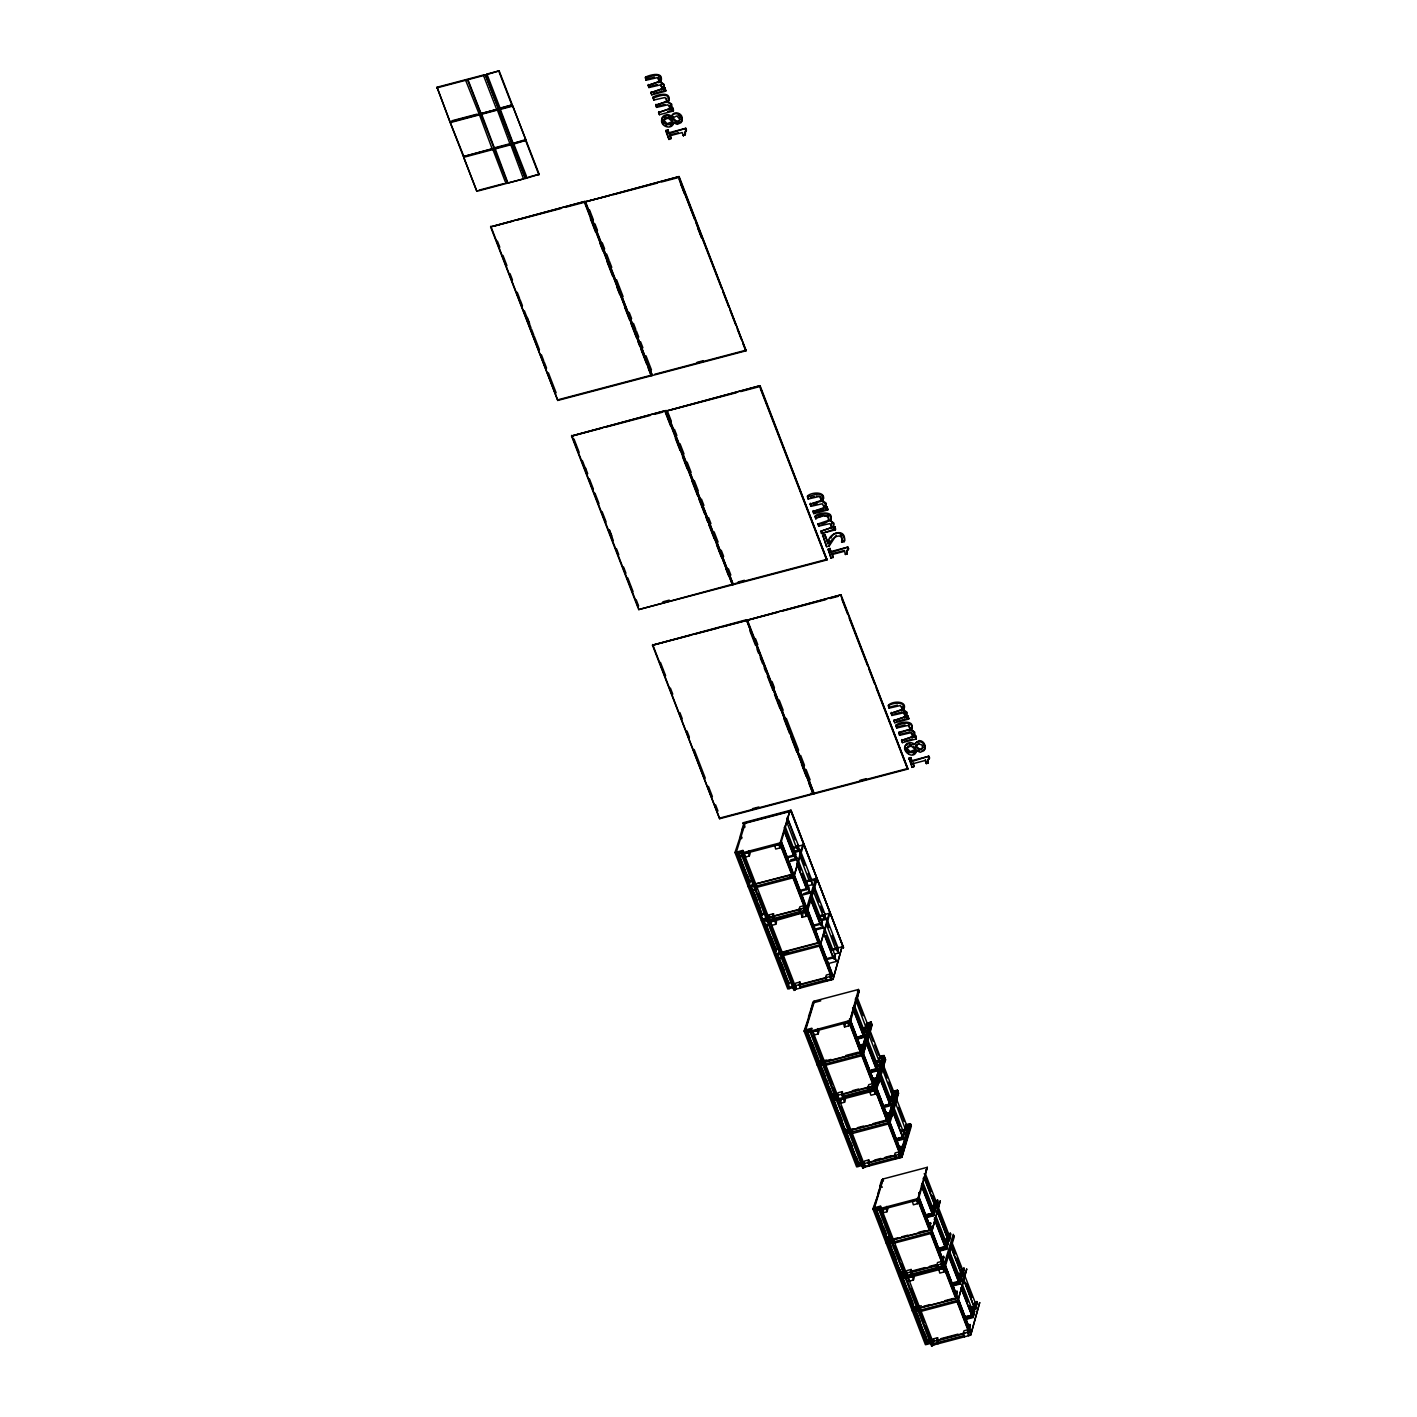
<?xml version="1.0" encoding="UTF-8"?>
<svg xmlns="http://www.w3.org/2000/svg" width="1417" height="1417" viewBox="0 0 1417 1417"><rect width="100%" height="100%" fill="white"/><g stroke="black" fill="none" stroke-linecap="round" stroke-linejoin="round"><path stroke-width="1.5" d="M494.94 147.97L463.412 156.596L511.998 143.79L498.873 109.676L450.269 122.606L463.412 156.596M500.183 108.383L487.023 74.339L486.208 74.764L499.138 70.85L486.651 74.145M527.053 177.798L513.627 143.542M742.065 830.362L743.199 828.91L742.154 829.317M808.646 1017.495L804.077 1031.062L830.203 1098.582L836.615 1096.953M811.321 1008.975L811.604 1007.611M877.92 1195.239C876.946 1193.822 881.657 1184.807 880.063 1185.692M671.747 107.196L670.967 104.185L667.814 102.485L669.161 99.172M914.727 735.122L913.965 732.111L911.096 729.489L914.797 732.235L914.443 736.132M659.118 80.751L657.329 77.652L646.081 80.22L645.532 77.138C649.269 75.101 663.28 71.009 661.19 80.255M666.805 100.607L665.016 97.49L653.768 100.058L653.202 96.976C656.957 94.939 670.95 90.847 668.877 100.093M821.187 499.546L819.398 496.446L808.151 499.014L807.584 495.915C812.348 491.433 828.343 491.522 822.197 501.441L825.916 504.169L825.349 508.207L827.174 506.879L825.349 508.207M821.506 497.792L820.514 501.476L810.134 504.151L810.985 506.33L822.232 503.761L824.003 506.914M902.115 708.677L900.326 705.577L889.079 708.146L888.512 705.064C893.348 700.335 909.236 700.884 903.143 710.572L906.295 712.255L906.774 716.276M909.785 728.533L908.828 724.672M661.934 88.12L660.977 84.205M669.603 107.958L669.798 105.443M824.34 505.143L823.366 508.738L812.968 511.466L813.801 513.645L827.741 509.961L827.174 506.879M830.947 518.888C831.212 510.315 818.813 515.363 814.988 516.691L815.82 518.852C829.317 509.518 835.286 524.627 817.822 524.007L818.654 526.168L829.901 523.599L831.673 526.752M904.932 716.046L905.109 713.53M911.875 728.019C912.158 719.446 899.742 724.494 895.916 725.823L896.748 728.001L907.996 725.415L909.838 727.7M912.601 735.901L910.83 732.731L899.582 735.317L899.033 732.217L909.413 729.525L898.75 733.138M662.076 118.514C658.657 126.467 673.11 131.25 673.766 121.862M824.907 534.616L827.9 543.986C827.546 532.03 847.171 527.035 844.284 541.631L841.645 542.339C843.859 530.064 829.264 538.07 829.211 546.006L826.607 546.696L822.781 535.165L824.907 534.616L828.183 543.065L829.53 540.355M916.746 749.788C914.886 762.895 896.819 748.211 908.527 743.677C914.78 746.334 914.071 743.27 919.084 740.613C922.485 740.383 925.142 743.659 925.23 746.865A5.721 5.083 16.9 0 1 924.345 749.628L921.9 751.187M663.776 88.35L664.13 84.453L660.428 81.725L663.847 85.374L663.28 89.413L665.104 88.084L663.28 89.413M671.463 108.188L671.817 104.291L668.098 101.563L668.771 100.324M833.515 526.982L833.869 523.086L830.167 520.358L833.586 524.007L833.037 528.045L834.861 526.717L833.037 528.045M483.534 75.136L485.446 74.959L498.589 108.967L449.986 121.88L437.021 87.234L483.817 74.924M449.986 121.88L437.021 87.234M450.269 122.606L463.625 155.941M467.504 79.795L480.682 113.697M498.589 108.967L485.446 74.959M463.696 157.305L476.856 191.313L525.459 178.4L512.299 144.392L463.696 157.305L476.856 191.313M480.93 114.511L494.126 148.395M498.873 109.676L511.998 143.79M499.138 70.85L512.281 104.858L499.369 108.755M494.356 149.228L507.552 183.112M525.725 139.575L512.564 105.567L500.13 108.843L513.184 143.383L525.725 139.575L512.564 105.567M512.299 144.392L525.424 178.507M525.99 140.283L513.043 144.304L526.203 178.294L539.151 174.273L525.99 140.283L513.184 143.383M490.619 226.879L584.583 201.497L651.554 375.718L557.784 400.444L490.619 226.879L584.583 201.497M585.15 201.94L679.133 176.558L746.104 350.778L652.316 375.505L585.15 201.94L679.133 176.558M586.532 201.373L609.452 195.723M646.081 80.22L645.532 77.138M648.083 85.374L658.728 81.761L648.083 85.374L648.915 87.535L660.163 84.967L661.987 87.269M648.915 87.535L648.348 84.453M650.899 92.69L661.58 89.023L650.899 92.69L651.749 94.85L665.671 91.184L665.104 88.084M557.784 400.444L490.813 226.224M651.749 94.85L651.182 91.768M653.768 100.058L653.202 96.976M655.752 105.212L666.415 101.599L655.752 105.212L656.602 107.373L667.832 104.805L669.674 107.107M656.602 107.373L656.036 104.291M658.586 112.528L669.267 108.861L658.586 112.528L659.419 114.688L673.358 111.022L672.792 107.94L670.967 109.268L672.792 107.94M659.419 114.688L658.87 111.606M571.547 436.011L665.512 410.629L732.483 584.849L638.713 609.593L571.547 436.011L665.512 410.629M678.265 132.737L669.975 134.916L671.18 138.034L669.001 139.451L665.76 131.072L667.938 129.656L668.842 133.623L685.846 128.292L669.125 132.702M662.164 118.408L667.159 115.539L671.357 117.576C671.286 112.935 661.526 114.192 661.792 119.435M668.842 133.623L667.938 129.656M670.896 138.955L669.975 134.916M669.001 139.451L666.043 130.151M685.314 134.314L683.348 135.678L685.314 134.314L685.846 128.292M685.031 135.235L684.57 132.489L686.537 130.081M652.316 375.505L585.363 201.285M666.096 411.072L760.061 385.69L827.032 559.91L733.262 584.654L666.096 411.072L760.061 385.69M638.713 609.593L730.552 584.76M652.475 645.16L746.44 619.76L813.411 793.981L719.641 818.725L652.475 645.16L746.245 620.416M733.262 584.654L666.291 410.434M747.025 620.221L840.99 594.821L907.96 769.041L814.19 793.786L747.025 620.221L840.99 594.821M808.151 499.014L807.584 495.915M810.134 504.151L820.797 500.555L820.514 501.476M810.985 506.33L810.418 503.23M719.641 818.725L652.67 644.505M812.968 511.466L823.649 507.817L823.366 508.738M813.801 513.645L813.252 510.545M814.988 516.691L815.271 515.77C819.292 512.547 834.595 510.35 830.557 520.039M815.82 518.852L816.103 517.931M822.197 501.441L823.543 498.129M817.822 524.007L828.467 520.393L828.715 516.284M818.654 526.168L818.937 525.246M820.656 531.322L831.318 527.655L820.656 531.322L821.488 533.483L835.41 529.816L834.861 526.717M821.488 533.483L835.693 528.895M828.201 521.314L828.467 520.393M826.607 546.696L822.781 535.165M744.633 827.528L743.27 822.728L790.934 810.152L843.434 947.884L790.934 810.152M794.211 987.33L787.781 988.96L734.98 852.52L739.922 837.589M742.047 829.264L743.819 823.419L745.2 823.064L736.362 852.148L789.18 988.659M847.915 547.086L848.606 548.875L846.923 550.345L847.1 554.012L845.4 554.472L844.479 550.434L832.045 553.71L833.249 556.828L831.07 558.245L828.113 548.946L830.008 548.45L830.893 552.417L847.915 547.086L831.177 551.496M829.211 546.006L836.278 535.201M741.552 838.74L742.012 837.217M830.893 552.417L830.008 548.45M738.044 854.15L738.735 853.548M742.951 856.134L738.682 857.267L737.885 853.725M832.966 557.749L832.045 553.71M770.086 921.05L795.734 987.33L794.884 990.164L793.963 990.412L741.109 853.831L742.898 850.749M831.07 558.245L828.75 550.628M794.884 990.164L742.03 853.583L743.022 850.324L734.98 852.52M749.097 850.661L750.142 853.335L749.327 856.01L745.094 857.126L744.014 853.052L748.513 852.627M749.327 856.01L748.247 851.936M845.4 554.472L845.683 553.551M847.1 554.012L846.64 551.266L848.606 548.875M749.522 885.519L747.981 881.551L749.008 880.311M750.532 886.883L751.471 887.538L750.549 887.786L751.116 886.333M762.169 915.187L751.453 886.635M755.828 889.663L751.559 890.797L752.586 889.557M755.066 884.066L793.75 874.271L781.405 841.609M796.248 846.746L802.624 845.063L803.12 846.339L793.609 877.654L755.704 887.644L755.987 883.818M780.732 845.258L779.917 847.951L775.684 849.049L774.621 844.993L779.102 844.55M779.917 847.951L778.836 843.877M784.841 826.394L785.762 831.46L784.221 827.475M787.427 817.857L795.167 839.75M780.147 842.867L789.659 811.551L780.643 844.142L742.738 854.132L742.242 852.857L780.147 842.867L780.643 844.142M787.569 819.876L788.348 822.94L786.807 818.955M781.352 843.398L779.811 843.806L791.731 874.608L793.272 874.2L781.546 842.743L780.023 843.15L791.147 871.898M781.334 846.02L781.653 844.957M762.576 919.013L761.035 915.028L762.045 913.788M769.378 924.433L765.109 925.549L765.977 924.787M768.032 917.578L800.587 909.377M769.289 914.833L769.768 920.855L768.457 917.525L769.289 914.833L773.505 913.717L773.983 919.739L772.69 916.409L773.505 913.717M807.159 913.54L806.344 916.232L802.111 917.348L801.048 913.274L805.263 912.158L769.165 922.432L768.953 917.33L762.257 919.084M769.165 922.432L769.945 919.881M774.674 920.235L775.754 924.309L771.521 925.407L770.441 921.351L774.94 920.908M813.411 793.981L747.237 621.815M794.565 857.25L795.203 853.742M797.151 848.73L798.249 845.099L797.328 845.347M814.19 793.786L747.999 621.602M775.754 924.309L776.569 921.617M791.731 874.608L793.272 874.2M788.082 861.979L796.602 859.729L797.08 858.206L795.38 854.699L787.002 856.913M794.937 852.325L799.206 851.21L799.666 849.686L797.984 846.162L793.786 847.277M800.038 852.325L800.162 850.962L801.243 856.47L800.446 853.388M792.776 877.318L794.512 876.255L806.238 907.712L804.697 908.12L792.776 877.318L794.317 876.91M793.609 877.654L802.624 845.063M794.228 879.532L794.547 878.487M775.949 953.818L774.585 949.248L779.616 947.495M788.011 984.602L777.118 955.607M782.255 957.963L777.986 959.079L779.013 957.839M782.131 955.926L782.414 952.118L782.131 955.926L820.036 945.936L829.547 914.638L829.051 913.345L824.8 914.479M800.304 911.397L800.357 912.796L799.064 909.448L799.879 906.774L804.094 905.658L803.28 908.332L804.573 911.68L805.139 908.315L793.768 878.717M801.119 895.455L809.656 893.206L808.434 888.176L800.038 890.39M807.973 885.82L812.242 884.686L811.02 879.656L804.732 881.303M802.111 917.348L802.925 914.656M804.697 908.12L806.238 907.712M803.262 893.897L809.957 891.258L809.656 893.206M812.242 884.686L811.02 879.656M815.59 878.558L816.582 881.126L807.07 912.424L806.078 909.873L815.59 878.558L811.339 879.691M806.131 910.883L805.263 912.158M806.574 911.149L816.086 879.851M811.392 896.678L812.189 899.76M817.131 879.16L812.862 880.701M807.779 911.698L806.238 912.105L818.158 942.907L819.699 942.5L807.973 911.042L768.669 921.139M814.775 891.24L814.137 887.697M788.596 985.222L789.003 987.295L787.462 983.309L788.472 982.087M796.141 987.755L796.177 989.155L794.884 985.807L795.699 983.132L799.932 982.016L800.41 988.039L799.117 984.691L799.932 982.016M820.992 925.549L822.09 921.918L821.169 922.166M814.509 930.261L823.029 928.011L821.807 922.981L813.429 925.195M821.364 920.625L825.633 919.491L824.411 914.461L818.105 916.108M821.506 925.797L822.427 922.768L811.534 894.623M824.092 917.26L825.013 914.248L814.12 886.103M889.079 708.146L888.512 705.064M818.92 940.605L818.619 941.561L818.211 940.481M821.364 919.615L825.916 917.543L825.633 919.491M818.619 942.571L819.079 941.047M823.029 928.011L821.807 922.981M829.051 913.345L820.036 945.936M826.873 921.688L827.67 924.752M820.744 945.192L819.203 945.6L831.124 976.402L832.665 975.994L820.939 944.537L781.635 954.651M891.063 713.3L901.726 709.687L891.063 713.3L891.913 715.461L903.16 712.893L904.985 715.195M825.066 933.289L823.986 927.781M891.913 715.461L891.346 712.379M893.897 720.615L904.577 716.949L893.897 720.615L894.747 722.776L908.669 719.11L908.102 716.01L906.278 717.339L908.102 716.01M894.747 722.776L894.18 719.694M895.916 725.823L896.199 724.902C900.22 721.696 915.524 719.499 911.485 729.17M808.54 1016.343L811.126 1008.815M863.042 1165.252L858.029 1166.563L805.175 1029.982L813.925 1001.217L858.507 989.473L859.056 991.865M896.748 728.001L896.199 724.902M806.078 1028.636L814.297 1001.606L812.915 1001.978L811.356 1007.841M806.521 1032.231L806.875 1031.169L818.512 1061.262M899.582 735.317L899.033 732.217M862.811 1168.317L864.228 1163.516L864.724 1164.809L862.811 1168.317L809.957 1031.735L811.728 1028.653M863.732 1168.069L810.878 1031.487L811.87 1028.228L805.175 1029.982M826.731 979.678L826.784 981.078L825.491 977.748L826.306 975.055L830.521 973.94L829.707 976.632L831 979.962L831.566 976.614M833.958 959.043L835.056 955.412L834.135 955.66M836.544 950.524L837.642 946.893L836.721 947.141M827.546 963.755L836.083 961.505L834.861 956.457L824.357 959.238M834.4 954.102L838.669 952.968L837.447 947.938L831.159 949.603M834.471 959.291L835.392 956.28L824.499 928.135M837.057 950.772L837.978 947.743L827.085 919.615M901.584 740.453L912.265 736.787L901.584 740.453L902.416 742.632L916.338 738.948L915.789 735.866L913.965 737.194L915.789 735.866M902.416 742.632L901.867 739.532M836.083 961.505L834.861 956.457M838.669 952.968L837.447 947.938M837.766 947.973L842.017 946.857L833.001 979.448L795.096 989.438L795.38 985.612L795.876 986.905M817.095 1029.858L818.176 1033.914L813.943 1035.03L812.862 1030.974L817.361 1030.531L817.946 1028.565M833.001 979.448L842.017 946.857M818.176 1033.914L818.991 1031.239M913.894 766.88L912.973 762.842L914.178 765.959L911.999 767.376L909.041 758.077L910.936 757.581L911.839 761.549L928.843 756.217L912.105 760.628M820.071 1062.98L818.317 1062.821L818.477 1060.394M818.813 1060.713L818.105 1062.183L822.321 1061.067M911.839 761.549L910.936 757.581M819.54 1065.212L823.702 1064.628M819.487 1065.743L819.841 1064.663L831.478 1094.756M820.124 1064.663L819.274 1065.177L823.472 1064.061M911.999 767.376L914.178 765.959M824.552 1065.549L824.836 1061.723L824.552 1065.549L862.457 1055.559L871.969 1024.243L867.718 1025.377M848.535 1020.506L847.951 1022.454L843.452 1022.897L844.532 1026.971L848.765 1025.855L849.58 1023.163M844.532 1026.971L845.347 1024.278M847.685 1021.781L848.765 1025.855M928.843 756.217L929.534 758.006L927.852 759.494L928.029 763.161L926.328 763.604L925.407 759.565M849.651 1023.109L860.58 1052.512L848.659 1021.71L850.395 1020.665L862.121 1052.105L818.14 1063.494M811.091 1030.761L811.587 1032.054L849.492 1022.047L858.507 989.473M928.029 763.161L927.568 760.415L929.534 758.006M849.492 1022.047L859.003 990.749L857.444 991.192M850.661 1019.496L850.714 1020.577L859.198 991.351L857.675 991.758M831.442 1093.889L831.017 1094.88L836.065 1093.552M831.779 1094.207L831.797 1095.111L820.16 1065.017M834.241 1099.627L832.735 1099.964L837.305 1098.901M833.001 1099.999L833.763 1099.326L844.798 1130.022M838.563 1097.378L838.598 1098.777L837.305 1095.43L838.12 1092.737L842.353 1091.621L842.832 1097.661L841.539 1094.314L842.353 1091.621M839.077 1099.982L843.788 1098.813L844.373 1096.864L845.418 1099.521L844.603 1102.213L840.37 1103.329L839.077 1099.982L843.522 1098.14M840.37 1103.329L841.184 1100.637M862.51 1036.27L862.811 1035.721M864.972 1028.211L865.574 1027.626M863.272 1035.597L863.467 1036.925L864.848 1032.391L854.699 1006.194M864.512 1031.541L863.112 1035.703M865.858 1027.077L866.053 1028.405L867.434 1023.853L856.541 995.726M867.098 1023.003L865.698 1027.183M856.027 1037.935L863.573 1035.579L852.697 1007.505M865.433 1028.087L866.159 1027.059L865.078 1026.882M860.969 1051.573L869.701 1022.844L862.439 1048.031M859.871 1047.128C866.673 1046.649 863.325 1043.231 859.8 1046.632M856.417 1039.316C870.233 1036.323 870.569 1033.932 856.364 1038.254M868.267 1030.903C854.575 1034.056 877.708 1028.583 864.281 1032.586M863.166 1028.618C871.065 1025.589 871.207 1028.459 863.219 1029.681M871.083 1022.95L871.012 1021.87L866.797 1023.552M862.121 1052.105L860.774 1051.857M862.51 1051.166L871.242 1022.436L866.336 1023.676M862.457 1055.559L871.473 1022.968L866.867 1024.048M875.281 1084.961L863.36 1054.159L861.819 1054.567L873.97 1086.219L873.421 1089.584L872.128 1086.237L872.943 1083.562L868.727 1084.678L867.895 1087.353L869.206 1090.7L869.152 1089.301M844.78 1129.119L845.4 1129.42M844.479 1129.668L844.904 1128.676M845.24 1128.995L844.532 1130.465L848.748 1129.367M844.762 1131.049L844.319 1129.243M845.701 1133.458L845.967 1133.511M846.268 1132.962L845.914 1134.025L850.129 1132.927M846.286 1133.848L846.728 1132.838L858.224 1163.392L846.587 1133.317M846.888 1133.263L888.388 1122.565L897.9 1091.267L893.295 1092.348M850.342 1130.27L889.026 1120.457L899.813 1148.726M869.135 1070.969L875.476 1069.764M869.507 1029.22L880.4 1057.365L879.018 1061.9L878.221 1061.174M876.237 1069.109L876.432 1070.42L877.814 1065.885L867.665 1039.706M877.477 1065.035L875.919 1068.79M880.063 1056.515L878.505 1060.27M887.201 1120.156L888.742 1119.749L876.822 1088.947L875.086 1090.01L887.007 1120.812L874.962 1088.787L874.378 1090.753L869.666 1091.905L870.959 1095.252L875.192 1094.137L876.007 1091.462M868.993 1071.447L876.538 1069.091L865.805 1041.371M874.732 1062.13L879.125 1060.571L874.094 1061.9M875.688 1085.245L873.545 1086.024L875.476 1084.678L884.208 1055.948L879.302 1057.188M875.405 1081.543L882.667 1056.338L874.147 1085.652M872.766 1079.559C878.026 1077.186 878.186 1080.144 872.819 1080.622M869.383 1072.828C883.198 1069.835 883.535 1067.444 869.33 1071.748M877.247 1066.08C884.102 1065.442 880.63 1062.378 877.176 1065.584M874.023 1062.679C880.595 1060.022 888.282 1060.058 876.184 1063.193M879.833 1057.56C886.705 1056.923 883.234 1053.841 879.762 1057.064M874.112 1090.063L875.192 1094.137M844.337 1098.671L875.919 1090.346L874.927 1087.778L884.438 1056.48L880.187 1057.596M879.107 1076.459L880.984 1070.313M884.934 1057.755L875.423 1089.053L837.518 1099.061M875.919 1090.346L885.43 1059.03M876.91 1088.362L885.625 1059.633M856.169 1156.467L858.507 1162.489L857.143 1163.215L858.365 1162.932M857.444 1163.162L857.409 1162.312M857.498 1163.977L858.206 1162.507M864.99 1165.66L865.025 1167.059L863.732 1163.711L864.547 1161.037L868.78 1159.921L869.259 1165.943L867.966 1162.595L868.78 1159.921M882.596 1105.756L889.256 1104.906L888.92 1103.701M888.796 1105.03L889.238 1104.002M891.824 1095.483L892.002 1095.908M890.939 1099.822L889.894 1105.207L891.258 1100.672L880.382 1072.527M883.712 1065.956L893.861 1092.153L892.48 1096.687L892.285 1095.359M882.454 1106.234L890 1103.878L879.125 1075.786M888.016 1117.8L896.129 1091.125L888.866 1116.33M886.28 1115.409C891.647 1114.931 891.488 1111.973 886.227 1114.347M882.791 1106.535C896.979 1102.231 896.66 1104.622 882.844 1107.616M888.53 1100.354C893.241 1098.016 898.467 1099.238 890.708 1100.867M889.646 1097.98C897.634 1096.74 897.475 1093.889 889.593 1096.9M897.51 1091.232L897.439 1090.151L891.134 1091.816M873.173 1123.61L888.955 1119.377L897.669 1090.718L893.454 1091.834M888.052 1123.504L889.787 1122.459L901.513 1153.899L899.972 1154.306L888.052 1123.504L889.593 1123.096M851.759 1131.297L851.263 1130.022L850.979 1133.848L888.884 1123.84L898.396 1092.542M890.053 1121.29L890.106 1122.37L898.591 1093.145L897.067 1093.552M905.445 1274.786L899.016 1276.416L872.89 1208.896L877.832 1195.275M879.957 1185.657L881.728 1179.812L883.11 1179.44L874.271 1208.542L872.89 1208.896M931.872 1343.086L926.86 1344.414L874.006 1207.833L882.738 1179.068L927.32 1167.307L918.305 1199.88L880.418 1209.888L879.922 1208.595L917.809 1198.605L927.32 1167.307M881.498 1209.073L875.121 1210.738L875.423 1209.445M896.182 1155.634L895.615 1158.982L894.322 1155.652L895.137 1152.96L899.37 1151.844L898.555 1154.536L899.848 1157.884L900.397 1154.518M874.006 1207.833L880.683 1206.062L879.691 1209.321L932.545 1345.902L931.624 1346.15L878.77 1209.569L880.559 1206.505M897.758 1138.276L901.885 1137.196L901.761 1138.524L902.204 1137.514M902.664 1137.39L902.859 1138.719L904.223 1134.185L893.348 1106.039M903.904 1133.334L902.505 1137.497M895.934 1097.52L906.827 1125.647L905.445 1130.199L905.25 1128.871M895.42 1139.729L902.966 1137.373L892.09 1109.298M901.159 1130.412L905.428 1129.296L904.471 1128.676M899.972 1154.306L901.513 1153.899M902.452 1147.77L909.094 1124.637L900.362 1153.367L901.903 1152.96L910.635 1124.23L906.048 1125.275M882.756 1212.863L881.693 1208.807L886.174 1208.364L886.776 1206.398L887.804 1209.073L886.989 1211.748L882.756 1212.863L883.57 1210.189M903.249 1147.239C889.539 1150.391 912.69 1144.918 899.246 1148.921M895.757 1140.047C909.944 1135.726 909.625 1138.117 895.81 1141.11M903.603 1133.883C907.057 1130.66 910.529 1133.724 903.674 1134.379M902.611 1131.474C910.6 1130.252 910.44 1127.383 902.558 1130.412M906.189 1124.779C911.468 1122.406 911.627 1125.364 906.26 1125.842M863.449 1166.067L863.945 1167.342L901.85 1157.352L910.865 1124.761M885.908 1207.691L886.989 1211.748M901.85 1157.352L911.361 1126.037L910.405 1123.663M887.963 1238.423L886.333 1239.698L890.567 1238.582M886.9 1239.096L886.865 1238.245M887.945 1236.828L886.741 1240.761L897.351 1237.962M887.874 1242.532L891.931 1242.054M888.3 1243.595L896.571 1242.018M892.728 1239.804L931.412 1230.009L919.084 1197.347M931.27 1233.392L940.286 1200.801L931.27 1233.392L893.383 1243.382L893.649 1239.574M916.764 1200.288L912.282 1200.73L913.345 1204.804L917.578 1203.688L918.393 1200.996M916.498 1199.614L917.578 1203.688M917.49 1199.561L919.226 1198.499L930.934 1229.956L929.41 1230.363L917.49 1199.561L919.013 1199.154M900.486 1269.632L899.299 1273.192L905.658 1271.527M899.866 1272.608L899.83 1271.74M900.468 1272.059L900.185 1272.962L900.751 1271.51M901.336 1277.319L905.392 1276.841M944.732 1268.18L943.74 1265.611L953.251 1234.313L954.243 1236.864L944.732 1268.18L906.845 1278.169L906.614 1273.068M906.845 1278.169L907.606 1275.637M911.166 1269.473L911.645 1275.495L910.352 1272.147L911.166 1269.473L906.951 1270.571L906.136 1273.263L907.429 1276.611M925 1215.308L931.341 1214.103M912.335 1275.973L913.416 1280.047L909.183 1281.163L908.12 1277.089L912.601 1276.646M931.483 1214.032L932.386 1213.43L921.528 1185.338M924.221 1177.297L934.954 1205.017L934.21 1206.044L935.911 1200.748L937.717 1201.457M929.517 1215.591L933.75 1214.475L933.342 1213.413L924.858 1215.644L932.386 1213.43M929.428 1226.307L930.562 1222.588L929.995 1228.167M925.301 1217.947L933.785 1215.697L934.937 1208.152L930.703 1209.268M936.336 1207.284L937.505 1199.738L936.336 1207.284L932.103 1208.4M913.416 1280.047L914.231 1277.355M930.969 1223.65L928.967 1223.615L919.137 1198.463M935.362 1209.215L933.555 1215.131L925.071 1217.38M937.912 1200.801L936.123 1206.717L931.872 1207.833M933.785 1215.697L934.937 1208.152M937.044 1209.144L938.851 1203.228M930.455 1233.056L932.191 1231.993L943.899 1263.45L942.376 1263.858L930.455 1233.056L931.979 1232.648M913.327 1307.395L913.752 1306.403M913.93 1306.828L913.026 1307.43M914.302 1310.814L918.358 1310.353M931.022 1339.614L925.992 1340.943L914.815 1311.239M914.727 1311.876L918.765 1311.416M919.155 1308.104L957.839 1298.291L945.493 1265.629M957.697 1301.674L966.713 1269.101L957.697 1301.674L919.81 1311.681L920.076 1307.856L920.572 1309.131M944.129 1247.173L937.965 1248.802M944.767 1247.491L945.369 1243.116M946.29 1242.868L945.192 1246.499M947.619 1238.529L946.715 1239.662L948.876 1234.26L950.276 1233.888L947.902 1239.928M948.859 1234.455L947.743 1238.086M944.909 1247.403L946.326 1242.674L947.707 1242.319L945.334 1248.342M943.793 1266.621L943.191 1268.587L938.709 1269.03L939.772 1273.086L944.005 1271.97L944.82 1269.295M941.154 1249.351L946.715 1247.987L946.308 1246.925L937.824 1249.156L945.352 1246.925L934.494 1218.85M930.65 1232.4L942.801 1264.07L942.252 1267.418L940.941 1264.088L941.774 1261.396L937.54 1262.512L936.726 1265.186L938.019 1268.534L937.983 1267.135M942.394 1259.819L943.527 1256.1L942.96 1261.679M946.751 1249.209L947.902 1241.664L946.751 1249.209L938.267 1251.441M945.05 1241.912L949.301 1240.796L950.47 1233.251L946.219 1234.366M942.73 1261.112L943.935 1257.162M948.327 1242.727L946.521 1248.643L938.036 1250.874M950.878 1234.313L949.089 1240.229L944.838 1241.345M942.376 1263.858L944.112 1262.795L955.696 1292.959M949.301 1240.796L950.47 1233.251M942.925 1267.914L944.005 1271.97M955.855 1294.607L956.989 1290.887L955.837 1298.645L943.917 1267.843L945.653 1266.78L957.361 1298.238L956.032 1297.99L944.909 1269.242M953.747 1235.589L944.236 1266.904L906.349 1276.894M926.594 1340.34L925.726 1341.492L929.959 1340.376M926.293 1340.889L926.718 1339.915M926.328 1341.899L930.384 1341.438M926.895 1340.34L926.133 1340.464M926.913 1340.695L931.164 1339.136M933.803 1343.493L933.856 1344.892L932.563 1341.545L933.378 1338.87L937.593 1337.754L938.072 1343.777L936.779 1340.447L937.593 1337.754M931.624 1346.15L933.041 1341.368M951.427 1283.589L957.768 1282.385M961.08 1273.298L960.637 1274.326L962.338 1269.047L963.719 1268.676L961.824 1273.174M959.787 1277.461L958.087 1282.739L957.591 1281.96M956.971 1274.857L961.381 1273.298L950.506 1245.206M959.274 1281.606L960.195 1278.524L949.195 1250.379M960.212 1283.997L961.364 1276.451L960.212 1283.997L953.836 1285.662M962.763 1275.583L963.932 1268.02L962.763 1275.583L958.512 1276.699M956.192 1295.882L957.396 1291.95M961.789 1277.514L959.982 1283.43L951.498 1285.662M964.339 1269.101L962.55 1274.999L958.299 1276.132M963.259 1276.859L964.463 1272.909M958.406 1300.948L956.882 1301.355L968.785 1332.157L970.326 1331.75L958.618 1300.292L957.077 1300.7L969.228 1332.352L968.661 1335.717L967.368 1332.37L969.954 1324.381L969.387 1329.961M964.392 1317.101L970.734 1315.897M973.125 1307.059L968.998 1308.139M970.875 1315.826L971.779 1315.224L961.063 1287.504M971.318 1315.348L972.257 1311.292L974.134 1310.601L974.542 1311.664M972.753 1310.973L971.052 1316.251L970.556 1315.472M974.79 1306.687L976.685 1302.188L975.303 1302.542L973.603 1307.838L973.249 1306.616M971.779 1315.224L961.558 1289.576M963.471 1278.719L974.205 1307.236L963.347 1279.161M973.178 1317.491L974.329 1309.946L973.178 1317.491L964.694 1319.741M975.728 1309.078L976.898 1301.532L975.728 1309.078L971.477 1310.194M969.157 1329.394L970.362 1325.444M974.754 1311.008L972.948 1316.924L966.589 1318.607M977.305 1302.595L975.516 1308.511L971.265 1309.627M968.785 1332.157L970.326 1331.75M970.663 1335.186L979.678 1302.595L970.663 1335.186L932.776 1345.176L932.28 1343.901L963.843 1335.576M661.473 79.334L660.145 82.647M658.462 82.682L659.436 78.998L658.604 77.191M661.296 89.944L662.217 87.199M666.132 102.52L666.964 98.127M668.983 109.782L669.887 107.037M831.053 528.576L831.549 523.599M901.442 710.608L902.275 706.215M904.294 717.87L905.197 715.124M909.129 730.446L910.068 727.612M911.981 737.708L912.955 734.13L911.113 731.81M670.967 109.268L671.729 107.267M825.633 507.286L826.2 503.248L822.48 500.52M906.278 717.339L907.128 712.379L903.408 709.651M913.965 737.194L914.727 735.21M673.376 116.761L672.579 118.762L675.502 121.437A2.852 2.533 16.9 0 0 678.034 121.791L679.735 120.463L679.965 117.274M660.428 81.725L661.084 80.468M829.884 521.279L830.823 519.118M903.143 710.572C908.35 701.114 892.232 702.123 888.246 705.985M910.812 730.41L911.769 728.249M830.947 538.159C833.763 529.604 846.41 532.792 844.284 541.631M673.358 123.35L670.099 126.042M916.356 751.276L913.097 753.968M671.817 116.212C674.545 110.951 682.303 114.6 681.967 119.86A5.721 5.083 16.9 0 1 681.063 122.624L677.273 124.359L673.482 122.783M914.815 744.155C917.543 738.895 925.301 742.526 924.947 747.786A5.721 5.083 16.9 0 1 924.061 750.549L920.271 752.285L916.48 750.709M680.018 119.542L678.3 120.87A2.852 2.533 16.9 0 1 675.785 120.516L672.862 117.841M672.154 121.703L666.982 123.722L663.953 120.02M915.152 749.628L909.98 751.648L906.951 747.946M673.093 117.682L676.865 115.946L679.947 119.4M916.091 745.608L918.641 743.978L922.006 744.952L922.733 748.389L921.015 749.717A2.852 2.533 16.9 0 1 918.499 749.363L915.577 746.688L918.907 743.057M663.988 119.736L668.204 118.125L672.313 121.561C671.321 125.936 663.687 125.741 663.687 120.941L665.122 117.859L669.391 117.629M908.12 745.785L906.667 748.867C906.756 754.163 915.364 753.614 915.595 748.566L913.469 746.369M906.986 747.662L911.184 746.05L915.311 749.504M479.052 113.75L465.608 80.184M479.336 114.458L492.195 148.909M467.911 79.582L481.072 113.59L496.676 109.463L483.516 75.473M481.302 113.874L497.243 109.623L510.102 144.18L512.033 143.684M492.762 149.175L505.798 183.076M510.669 144.445L523.546 178.896L507.941 183.023L495.153 148.626M809.089 1016.078L808.505 1017.353M851.776 1014.537L852.007 1015.103M863.591 1045.055L859.304 1045.356M876.786 1079.116C878.257 1076.814 874.555 1080.941 872.482 1079.435M890.018 1113.337L885.731 1113.656M903.214 1147.416C904.684 1145.095 900.982 1149.24 898.909 1147.717M741.906 830.291L739.674 837.819M436.826 87.889L485.411 75.066M452.236 120.693L476.874 114.192M499.918 108.117L512.281 104.858M452.519 121.401L479.336 114.352M512.369 106.222L499.599 109.587L512.759 143.578M645.249 78.059C649.34 77.421 659.667 71.647 661.278 79.157M646.365 79.299L654.424 77.173M649.199 86.614L657.24 84.489M654.016 93.398L665.955 90.263M652.918 97.897C657.027 97.259 667.354 91.485 668.948 98.995M494.675 147.758L510.279 143.648M656.868 106.452L664.927 104.327M667.655 111.677L673.624 110.101M671.357 117.576C671.853 110.136 682.728 112.209 682.232 118.939A5.721 5.083 16.9 0 1 681.347 121.703L677.556 123.438M665.76 131.072L667.655 130.577M669.692 135.837L682.144 132.56L683.348 135.678M669.285 138.529L671.18 138.034M479.105 190.126L503.743 183.625M528.842 177.001L539.151 174.273M493.948 226.189L512.812 221.211M517.01 220.096L561.043 208.494M565.224 207.378L584.087 202.401M613.295 194.714L657.665 183.006M661.633 181.961L678.637 177.479M697.04 362.327L703.328 360.68M557.979 399.789L651.749 375.062M654.654 374.301L746.298 350.123M572.787 435.869L602.136 428.129M606.334 427.031L650.35 415.411M654.548 414.313L662.926 412.099M669.426 410.381L736.503 392.686M740.701 391.588L759.565 386.611M807.3 496.836C811.41 496.216 821.736 490.441 823.348 497.952M810.435 497.562L814.474 496.499M813.269 504.877L817.29 503.814M814.084 512.724L828.006 509.04M818.123 517.4L822.143 516.337M822.498 536.087L824.623 535.537M844.567 540.709L841.875 541.294M827.829 549.867L829.724 549.371M831.761 554.632L844.195 551.355M662.855 601.835L669.249 600.153M738.133 581.98L744.421 580.315M733.457 583.999L827.227 559.254M653.715 645.001L691.461 635.064M695.641 633.948L718.702 627.873M722.9 626.757L745.962 620.681M748.265 620.079L777.614 612.339M781.794 611.223L825.828 599.621M830.008 598.505L838.403 596.291M889.362 707.225L897.404 705.099M894.198 714.009L902.044 712.025M897.014 721.324L908.952 718.189M897.032 727.08L905.091 724.955M899.866 734.396L909.732 731.863M904.684 741.18L912.637 739.072M914.62 744.58C911.963 741.056 905.144 742.49 904.79 747.361L905.959 751.028M908.758 758.998L910.653 758.502M912.69 763.763L925.124 760.486L926.328 763.604M752.427 808.682L758.857 806.999M811.038 793.237L812.579 792.829M859.818 780.36L866.23 778.677M926.612 762.683L928.312 762.24M719.836 818.07L813.624 793.343M814.385 793.13L906.03 768.953M743.057 823.454L790.704 810.878L843.558 947.459M745.076 823.312L790.58 811.321M736.822 853.371L743.535 851.599M741.109 853.831L742.03 853.583M743.801 853.778L748.034 852.662M774.39 845.719L778.624 844.603M739.692 856.027L743.89 854.929M793.396 848.34L797.665 847.224L799.206 851.21M793.254 851.369L799.666 849.686M786.541 857.993L795.061 855.744L796.602 859.729M790.668 859.889L797.08 858.206M747.981 881.551L752.25 880.418M749.292 885.59L793.874 873.828M748.141 886.528L749.522 886.156M748.194 886.67L749.575 886.298M749.788 886.865L754.818 885.536M790.155 876.627L794.246 875.547M755.208 886.369L793.113 876.361M811.215 878.611L810.453 879.284L808.133 873.262M806.432 881.835L810.701 880.701M808.629 887.131L807.867 887.804L802.429 873.758M799.578 891.47L808.115 889.221M761.035 915.028L765.304 913.894M772.123 916.498L800.711 908.952M768.457 917.525L772.69 916.409M799.064 909.448L803.28 908.332M761.354 920.66L767.784 919.048M768.173 919.863L806.078 909.873M763.249 921.652L768.28 920.324M767.536 922.113L768.457 921.865M819.823 916.64L824.092 915.506M812.968 926.275L821.488 924.026M814.509 929.269L820.921 927.568M774.408 949.833L778.677 948.699M775.719 953.871L820.301 942.11M781.352 952.791L820.177 942.553L807.832 909.891M774.568 954.81L776.002 954.58M776.215 955.164L780.714 953.978M781.847 954.066L787.976 952.454M776.977 956.068L777.898 955.82M832.859 950.116L837.128 949M826.005 959.77L834.542 957.52M787.462 983.309L791.731 982.194M788.684 987.383L793.272 986.179M794.884 985.807L799.117 984.691M799.666 984.478L829.707 976.632M800.446 984.673L827.014 977.677M800.924 986.498L826.182 979.82M826.997 980.351L831.23 979.236M820.78 1000.827L814.421 1002.51L813.925 1001.217M804.077 1031.062L805.458 1030.708M805.671 1031.275L810.683 1029.946M806.096 1031.328L810.666 1030.053M810.506 1030.549L806.273 1031.735L807.336 1031.045L818.831 1061.599L807.194 1031.523M848.942 1020.488L850.483 1020.081M848.996 1020.771L806.432 1032.178L811.463 1030.85M809.957 1031.735L810.878 1031.487M848.659 1021.71L850.2 1021.303M866.655 1023.481L870.853 1022.383M870.64 1025.253L872.163 1024.863L863.449 1053.593L861.908 1053.982M863.006 1029.114L869.471 1026.953M856.311 1037.031L862.971 1036.146M856.169 1037.474L863.573 1035.579M856.205 1038.75L866.726 1035.986M856.577 1038.82L866.885 1035.473M859.34 1046.756L863.856 1045.445M818.264 1061.67L822.48 1060.571M818.07 1062.272L826.27 1060.111M818.335 1062.75L830.964 1059.42M845.683 1055.541L858.312 1052.211M823.773 1062.413L862.599 1052.176L850.253 1019.514M817.042 1064.574L818.424 1064.202M817.237 1065.07L823.649 1063.458M861.678 1053.416L863.219 1053.008L875.564 1085.67L842.867 1094.296M824.056 1064.273L861.961 1054.283M863.166 1054.815L861.625 1055.222L873.545 1086.024M879.62 1056.993L883.818 1055.878M875.972 1062.626L882.437 1060.447M881.232 1064.397L876.556 1065.283M877.406 1065.584L881.392 1063.901M871.331 1069.994L875.458 1068.914M875.617 1069.339L876.538 1069.091M869.17 1072.262L879.691 1069.481M870.286 1072.049L879.851 1068.967M835.888 1093.127L831.62 1094.331L831.07 1095.695L835.286 1094.579M831.637 1094.686L835.747 1093.587M831.23 1095.182L835.445 1094.066M831.035 1095.784L835.658 1094.632M835.499 1095.146L831.301 1096.262L830.858 1094.455M852.343 1090.7L858.649 1089.035M831.283 1096.333L833.037 1096.492M831.106 1097.006L836.119 1095.678M837.305 1095.43L841.539 1094.314M843.009 1093.871L867.523 1087.388M867.895 1087.353L872.128 1086.237M831.885 1098.99L830.504 1099.362L856.63 1166.864L858.011 1166.492M843.345 1096.103L874.927 1087.778M832.098 1099.557L837.11 1098.246M833.125 1099.574L832.948 1100.531L837.164 1099.415M869.418 1089.974L873.651 1088.858M836.384 1100.017L837.801 1095.235L838.014 1100.336M875.086 1090.01L876.627 1089.602M897.28 1090.665L893.064 1091.427L892.125 1095.483M896.341 1091.692L897.882 1091.303M889.433 1097.413L895.739 1095.748M888.388 1097.768L895.898 1095.235M890.496 1100.301L894.853 1098.689M889.079 1104.126L890 1103.878M882.632 1107.049L893.312 1103.754M886.068 1114.842L890.283 1113.744M886.44 1114.913L890.425 1113.231M844.745 1131.12L853.176 1128.818M857.391 1127.702L863.697 1126.037M844.567 1131.776L889.15 1120.032M843.469 1132.856L844.851 1132.502M843.664 1133.352L845.046 1132.998M845.063 1133.069L850.076 1131.74M845.666 1133.529L849.899 1132.342M889.876 1121.874L888.105 1121.715M906.03 1124.921L905.091 1128.977M905.109 1129.331L904.507 1129.544M901.354 1131.28L908.704 1129.243M902.771 1130.979L908.864 1128.747M903.143 1133.99L907.819 1132.183M895.562 1139.268L902.966 1137.373M895.597 1140.543L906.278 1137.266M899.405 1148.408L903.391 1146.725M857.657 1163.463L861.873 1162.365M857.462 1164.066L862.085 1162.932M861.926 1163.428L857.71 1164.615L857.285 1162.737M874.555 1160.098L880.878 1158.433M885.076 1157.335L891.399 1155.67M857.533 1165.288L862.546 1163.959M863.732 1163.711L867.966 1162.595M869.436 1162.153L893.95 1155.687M894.322 1155.652L898.555 1154.536M900.574 1153.934L902.115 1153.527M869.294 1162.595L895.863 1155.581M869.772 1164.402L901.354 1156.077M865.256 1166.333L869.471 1165.217M874.502 1209.108L881.179 1207.337M881.073 1207.993L874.714 1209.675L886.936 1240.105M878.77 1209.569L879.691 1209.321M934.777 1204.574L935.893 1200.961L925.319 1173.666M931.66 1206.115L935.893 1204.999L936.318 1206.062L932.067 1207.178M931.465 1206.77L935.698 1205.654M933.325 1209.374L932.227 1213.005M925.124 1214.865L929.251 1213.784M924.663 1216.3L933.148 1214.068M886.528 1239.043L891.63 1237.856M901.602 1236.846L907.96 1235.163M918.57 1232.365L924.929 1230.682M886.971 1241.327L931.554 1229.566M885.855 1242.408L887.237 1242.036M886.05 1242.904L892.48 1241.292M892.887 1242.107L930.774 1232.117M944.625 1239.627L948.859 1238.493L949.284 1239.574M944.431 1240.282L948.664 1239.149M938.089 1248.377L944.271 1246.747M939.754 1249.245L946.113 1247.562M941.455 1257.428L943.332 1256.755L943.74 1257.818L942.358 1258.172M899.494 1272.555L903.745 1271.421M903.957 1273.139L899.706 1274.273L888.246 1243.418M912.442 1270.907L925.159 1267.56M929.41 1266.426L935.769 1264.761M899.937 1274.839L910.352 1272.147M911.822 1271.704L940.941 1264.088M911.698 1272.129L938.249 1265.133M900.698 1276.823L899.317 1277.195L925.443 1344.698L926.824 1344.343M905.853 1275.619L943.74 1265.611M900.929 1277.39L905.941 1276.079M905.994 1277.266L901.549 1279.037L905.8 1277.921M905.197 1277.868L906.118 1277.62M943.917 1267.843L945.44 1267.436M962.32 1269.242L961.204 1272.873M956.174 1274.202L960.283 1273.121M958.087 1274.414L962.32 1273.281L962.745 1274.361L961.364 1274.715L960.62 1273.422M957.892 1275.052L962.125 1273.936M960.195 1278.524L961.576 1278.169L961.169 1277.089L959.291 1277.78L958.654 1281.287M953.606 1282.615L957.733 1281.535M951.285 1284.068L959.77 1281.694L960.177 1282.775L958.388 1282.066M951.09 1284.599L959.575 1282.35M952.561 1284.67L958.707 1283.04M955.395 1291.897L957.201 1292.605L955.82 1292.959M913.628 1306.846L912.761 1307.98L921.245 1305.748M917.419 1307.926L913.168 1309.06L901.974 1278.896M923.778 1306.261L930.137 1304.579M944.997 1300.664L953.482 1298.415M913.398 1309.627L957.963 1297.866M912.282 1310.69L913.664 1310.335M912.477 1311.203L913.859 1310.831M913.894 1310.902L918.907 1309.574M919.314 1310.388L957.201 1300.399M974.347 1306.811L974.329 1308.228M968.927 1308.476L975.286 1306.793L975.711 1307.856L971.46 1308.971M969.175 1308.564L973.904 1307.289M970.858 1308.564L975.091 1307.448M964.516 1316.659L971.194 1315.773M964.251 1317.58L972.735 1315.206L973.142 1316.269M964.056 1318.093L972.54 1315.862M967.581 1317.633L971.672 1316.552M968.36 1325.409L970.167 1326.099M925.921 1340.836L930.172 1339.72M968.183 1329.677L963.967 1330.793L963.153 1333.486L964.446 1336.833L964.392 1335.434M940.994 1338.64L957.963 1334.159M926.364 1343.121L930.597 1342.005M932.563 1341.545L967.368 1332.37M938.125 1340.429L964.676 1333.415M816.475 495.968L821.028 496.446M824.163 515.806L828.343 515.823M481.55 113.909L494.498 148.307M909.484 745.183L911.468 745.129M859.853 1044.79L864.14 1044.471M872.819 1078.284L877.105 1077.965M872.27 1078.868L877.336 1078.55M886.28 1113.071L890.567 1112.752M897.103 1146.725L903.532 1146.264M898.697 1147.15L903.763 1146.831M903.426 711.972L904.79 712.893M665.583 125.599L666.645 126.024M675.094 122.73L676.316 123.261M918.092 750.656L919.296 751.187M908.563 753.525L906.685 752.055M678.3 115.362L679.292 116.105M840.334 534.847L841.255 535.644M670.471 118.443L672.597 120.64M915.843 745.767L918.783 748.442A2.852 2.533 16.9 0 0 921.298 748.796L923.016 747.467L922.963 745.2M662.961 123.102L663.705 124.129M685.562 129.213L686.253 131.002M847.632 548.007L848.322 549.796M928.56 757.139L929.251 758.927M841.645 542.339L841.893 536.76M664.839 89.005L665.671 91.184M672.508 108.861L673.358 111.022M826.89 507.8L827.741 509.961M834.578 527.638L835.41 529.816M907.819 716.931L908.669 719.11M915.506 736.787L916.338 738.948M909.041 758.077L911.627 764.79M678.938 177.214L746.104 350.778M759.866 386.345L827.032 559.91M840.795 595.477L907.96 769.041M679.434 179.516L721.466 288.129M723.042 292.239L728.604 306.586M730.18 310.677L735.742 325.024M737.318 329.116L741.286 339.371M742.88 343.463L745.253 349.609M760.362 388.648L826.182 558.759M842.088 599.834L847.632 614.181M849.226 618.29L867.452 665.423M869.046 669.515L874.59 683.862M876.184 687.971L907.11 767.89M679.08 179.162L694.631 219.334M696.19 223.355L701.628 237.418M680.514 183.625L684.393 193.668M697.607 227.8L701.486 237.843M589.507 209.84L593.386 219.883M594.945 223.886L597.496 230.493M602.26 242.785L604.634 248.931M606.6 254.015L608.938 260.055M609.399 261.224L611.772 267.388M616.537 279.68L618.91 285.827M619.247 286.695L623.108 296.667M629.219 312.466L631.61 318.612M633.452 323.359L635.79 329.417M636.357 330.905L638.748 337.051M640.555 341.727L642.893 347.767M646.01 355.826L651.466 369.926M667.336 410.93L671.304 421.186M674.474 429.386L676.848 435.533M680.018 443.734L683.986 453.971M687.156 462.172L691.124 472.41M694.295 480.611L698.262 490.867M701.433 499.05L703.895 505.426M708.571 517.506L710.944 523.652M714.115 531.853L718.082 542.091M721.253 550.292L723.644 556.438M728.391 568.731L730.835 575.054M755.403 638.518L757.776 644.664M772.052 681.559L774.426 687.706M779.191 699.998L783.158 710.236M786.329 718.437L793.042 735.813M793.467 736.893L798.639 750.248M800.605 755.332L804.502 765.393M806.096 769.52L810.117 779.917M584.389 202.153L651.554 375.718M665.317 411.284L732.483 584.849M590.358 218.59L595.636 232.229M599.958 243.387L602.88 250.933M607.096 261.844L612.64 276.191M617.05 287.58L619.778 294.63M624.543 306.922L629.573 319.941M630.884 323.324L636.428 337.671M638.022 341.763L639.616 345.872M641.192 349.964L646.772 364.382M648.278 368.278L650.704 374.549M665.016 411.55L670.578 425.897M675.342 438.19L680.089 450.482M682.48 456.628L687.227 468.921M691.992 481.231L697.536 495.56M699.13 499.67L704.674 514.017M706.127 517.754L707.632 521.669M708.996 525.176L714.274 538.814M716.541 544.659L721.324 557.04M726.089 569.351L728.462 575.497M749.912 630.919L755.474 645.266M757.05 649.376L758.644 653.467M760.238 657.577L762.612 663.723M764.188 667.814L765.782 671.906M767.376 676.015L772.92 690.362M774.497 694.454L780.058 708.801M784.026 719.057L789.57 733.386M791.164 737.495L796.708 751.842M801.455 764.082L806.22 776.427M808.593 782.556L811.782 790.775M871.012 1021.87L872.022 1025.359M883.978 1055.364L885.483 1060.146M897.439 1090.151L898.449 1093.658M925.886 1169.716L926.293 1170.779M938.621 1202.661L939.258 1204.291M938.656 1203.883L939.064 1204.946M857.657 996.434L857.515 996.93M870.623 1029.929L870.481 1030.442M884.084 1064.716L883.942 1065.23M897.05 1098.228L896.908 1098.724M498.926 71.505L512.086 105.513M525.796 140.938L538.956 174.929M948.876 1234.26L949.301 1235.323M962.338 1269.047L962.763 1270.11L951.746 1241.947M975.303 1302.542L975.728 1303.622M787.267 817.432L798.586 845.949M800.658 851.316L811.551 879.461M938.284 1207.178L949.177 1235.305M964.711 1275.459L975.604 1303.605M824.411 914.461L825.633 918.482M799.595 851.192L805.033 865.238M813.836 887.981L819.256 902.027M820.815 906.03L823.153 912.052M826.802 921.493L829.122 927.497M832.222 935.521L836.119 945.564M856.258 997.603L863.236 1015.652M869.223 1031.098L873.102 1041.141M874.643 1045.144L878.54 1055.169M883.446 1067.904L887.343 1077.93M888.884 1081.933L892.763 1091.976M898.75 1107.421L904.188 1121.467M924.256 1173.542L931.252 1191.591M932.793 1195.611L935.131 1201.616M938.78 1211.057L948.097 1235.128M951.462 1243.843L955.341 1253.868M956.9 1257.871L960.779 1267.914M966.766 1283.359L972.186 1297.405M856.612 999.871L856.47 1000.384M868.426 1030.389L863.591 1031.771M869.577 1033.383L869.436 1033.896M883.039 1068.17L882.88 1068.666M896.005 1101.664L895.845 1102.178M937.257 1208.488L937.664 1209.551M787.232 823.082L796.407 847.579M799.56 854.947L809.373 881.091M812.738 889.787L823.578 917.012M826.625 924.876L835.8 949.372M855.301 998.985L866.035 1027.502M868.125 1032.922L879.001 1060.996M881.728 1067.267L892.462 1095.784M894.694 1100.779L905.428 1129.296M937.044 1210.437L947.778 1238.954L937.682 1212.863M923.955 1177.368L934.813 1205.442M950.382 1245.649L961.24 1273.741M934.193 1205.141L934.937 1206.434M923.742 1179.21L923.335 1178.129L923.547 1179.847M962.497 1279.356L963.135 1281.003M936.088 1212.297L936.513 1213.359M855.071 1004.954L854.912 1005.468M868.036 1038.466L867.877 1038.962M881.498 1073.236L881.339 1073.749M894.464 1106.748L894.304 1107.262M785.107 826.341L796 854.486M798.816 861.784L808.965 887.981M922.768 1182.079L933.768 1210.242L935.149 1209.87L933.36 1209.179L931.66 1214.458L931.164 1213.678M935.734 1215.591L946.733 1243.736M962.161 1283.873L972.717 1311.168M808.434 888.176L809.656 892.196M785.585 830.22L794.902 854.292M797.452 860.863L798.639 864.99L797.098 861.005M798.55 863.732L800.888 869.755M811.232 896.5L820.549 920.572M826.536 936.035L831.974 950.063M853.654 1006.123L862.971 1030.194M868.178 1043.638L875.936 1063.706M880.86 1076.424L890.177 1100.495M893.047 1107.917L900.043 1125.966M923.264 1185.976L932.563 1210.047M936.23 1219.47L943.988 1239.538M948.912 1252.256L958.99 1278.329M962.639 1287.77L968.077 1301.798M969.635 1305.819L971.956 1311.841M921.723 1183.39L922.148 1184.47M934.494 1217.557L934.901 1218.62M784.628 831.602L793.945 855.673M796.832 863.095L806.911 889.185M810.435 898.254L820.372 923.955M824.021 933.396L833.338 957.467M948.097 1253.992L958.813 1281.712M784.504 832.045L793.821 856.116M796.691 863.538L806.787 889.61M810.152 898.325L820.248 924.398M823.897 933.838L833.214 957.91M852.573 1007.948L863.449 1036.022M865.539 1041.442L876.414 1069.534M879.001 1076.229L889.858 1104.304M891.966 1109.741L902.824 1137.816M921.387 1185.781L932.262 1213.855M934.352 1219.275L945.228 1247.367M947.814 1254.063L958.689 1282.155M931.961 1213.784L932.368 1214.847M875.936 1069.658L875.316 1069.339M902.222 1138.418L901.761 1138.524M852.202 1014.43L852.042 1014.926M865.167 1047.925L865.008 1048.438M876.964 1078.443L872.128 1079.825M878.629 1082.712L878.469 1083.226M891.594 1116.224L891.435 1116.72M918.942 1192.565L919.35 1193.645M931.908 1226.077L932.315 1227.14M486.208 74.764L499.333 108.879M918.747 1193.22L919.155 1194.301M931.713 1226.732L932.12 1227.795M862.687 1050.582L862.528 1051.095M863.626 1053.008L863.467 1053.504M875.653 1084.094L875.493 1084.607M877.088 1087.795L876.928 1088.291M889.114 1118.881L888.955 1119.377M902.08 1152.375L901.92 1152.889M794.37 875.104L806.716 907.766M820.797 943.403L833.143 976.065M876.68 1087.795L889.026 1120.457M889.646 1121.308L901.991 1153.969M932.049 1230.859L944.377 1263.503M958.459 1299.141L970.804 1331.803M781.44 842.832L791.572 869.028M794.406 876.344L803.457 899.724M807.105 909.183L817.999 937.31M820.071 942.677L830.628 969.972M849.527 1018.788L860.42 1046.933M863.998 1056.196L873.386 1080.445M876.716 1089.035L885.767 1112.416M931.341 1230.027L941.154 1255.356M958.53 1300.257L968.342 1325.603M804.006 902.718L804.98 905.215M799.578 892.32L801.898 898.343M813.801 929.109L816.139 935.131M823.667 954.58L826.005 960.602M803.687 903.78L805.228 907.766M888.388 1122.565L888.884 1123.84M917.809 1198.605L918.305 1199.88M806.45 911.45L818.371 942.252M819.416 944.944L830.539 973.692M888.246 1122.866L899.388 1151.614M917.366 1198.339L929.605 1229.708M805.051 912.885L806.344 916.232M848.5 1055.488L846.976 1055.895M882.738 1179.068L883.446 1180.91M743.27 822.728L744.846 826.802M882.277 1187.233L881.445 1186.259M843.292 1098.866L844.603 1102.213M933.378 1338.87L934.405 1341.545M743.659 852.768L769.307 919.048M812.508 1030.673L838.155 1096.953M838.935 1098.954L864.583 1165.235M881.339 1208.506L906.986 1274.786M907.766 1276.788L933.413 1343.086M744.297 857.019L756.731 889.168M758.538 893.844L768.386 919.279M771.22 926.612L780.838 951.427M782.627 956.085L793.538 984.284M813.925 1036.943L823.242 1061.05M825.048 1065.708L832.062 1083.828M833.621 1087.866L836.455 1095.182M840.848 1106.535L850.448 1131.333M852.007 1135.354L863.662 1165.483M881.959 1212.775L892.852 1240.885M894.658 1245.561L900.114 1259.66M901.673 1263.681L906.065 1275.034M911.503 1289.098L918.251 1306.527M920.04 1311.186L924.203 1321.902M925.762 1325.922L931.217 1340.021M747.149 874.767L750.266 882.791M754.694 894.233L757.015 900.238M758.573 904.259L760.114 908.262M771.255 937.044L775.914 949.071M781.121 962.515L784.221 970.539M812.118 1042.646L819.115 1060.695M821.984 1068.117L825.084 1076.141M826.642 1080.161L828.183 1084.164M829.742 1088.185L832.08 1094.207M839.325 1112.947L842.424 1120.971M850.731 1142.439L852.29 1146.442M880.205 1218.372L881.746 1222.375M883.305 1226.396L886.404 1234.42M890.053 1243.843L891.612 1247.863M893.171 1251.866L896.27 1259.89M907.394 1288.655L912.831 1302.701M917.26 1314.144L920.359 1322.167M924.238 1332.193L927.356 1340.216M738.487 853.14L749.345 881.215M752.232 888.654L762.311 914.727M766.455 925.443L775.772 949.514M777.88 954.934L788.738 983.008M820.301 1064.539L831.938 1094.632M876.184 1208.772L887.68 1239.326L876.043 1209.25M889.929 1244.285L900.645 1272.838L889.008 1242.744L900.326 1272.484M902.611 1277.054L914.107 1307.625L902.47 1277.532M915.577 1310.566L927.072 1341.12L915.417 1310.672M738.151 852.821L749.203 881.693M765.357 923.122L776.055 950.772M777.738 955.395L788.596 983.487M833.621 1099.805L845.258 1129.898M738.027 853.264L748.885 881.339M750.656 886.44L761.85 914.851M765.233 923.547L776.091 951.639M777.419 955.058L788.897 984.709M832.966 1099.131L844.939 1129.544M846.427 1133.387L857.905 1163.056M876.503 1210.897L887.361 1238.989M902.151 1277.178L913.788 1307.271M915.116 1310.69L926.753 1340.783M832.877 1099.45L833.32 1100.354M737.247 853.424L748.637 882.809M750.372 886.652L750.815 888.477M751.595 890.461L760.823 914.337M764.277 923.264L775.56 951.746M806.06 1031.169L818.53 1063.388M819.026 1064.681L831.496 1096.9M832.487 1099.45L844.957 1131.687M845.453 1132.962L857.923 1165.181M737.141 853.282L738.682 857.267M750.018 886.812L751.559 890.797M763.568 921.564L765.109 925.549M776.445 955.093L777.986 959.079M527.248 317.39L529.568 323.43M585.38 467.645L587.718 473.685M609.487 529.94L611.825 535.945M497.402 241.085L499.794 247.231M502.964 255.432L506.932 265.67M510.014 273.64L512.476 280.017M517.24 292.309L519.614 298.473M520.11 299.749L522.448 305.789M524.379 310.766L526.752 316.912M527.106 317.833L531.003 327.876M531.517 329.205L533.89 335.351M534.386 336.626L539.434 349.698M541.383 354.693L543.703 360.715M544.199 361.99L546.572 368.137M548.379 372.777L556.137 392.863M574.027 439.075L579.128 452.271M582.298 460.472L586.266 470.71M589.437 478.911L593.404 489.148M594.998 493.258L599.019 503.637M602.136 511.696L606.104 521.952M609.275 530.135L613.242 540.391M616.413 548.592L618.786 554.738M623.551 567.03L625.942 573.212M627.766 577.923L633.062 591.633M636.233 599.816L638.624 606.015M660.428 662.359L665.618 675.75M670.383 688.042L672.756 694.188M679.877 712.592L682.268 718.791M687.032 731.083L689.406 737.23M694.171 749.522L705.276 778.216M708.447 786.417L712.414 796.655M715.55 804.785L717.958 811.002M571.742 435.373L638.128 606.883M662.377 121.897L661.934 119.595M877.902 1060.819L877.938 1061.723L877.902 1060.819M933.732 1205.265L933.75 1206.15L933.732 1205.265M960.159 1273.546L960.177 1274.45L960.159 1273.546M865.309 1047.464L864.972 1048.598L865.309 1047.464M878.77 1082.234L878.434 1083.385L878.77 1082.234M891.736 1115.746L891.399 1116.897L891.736 1115.746"/></g></svg>
